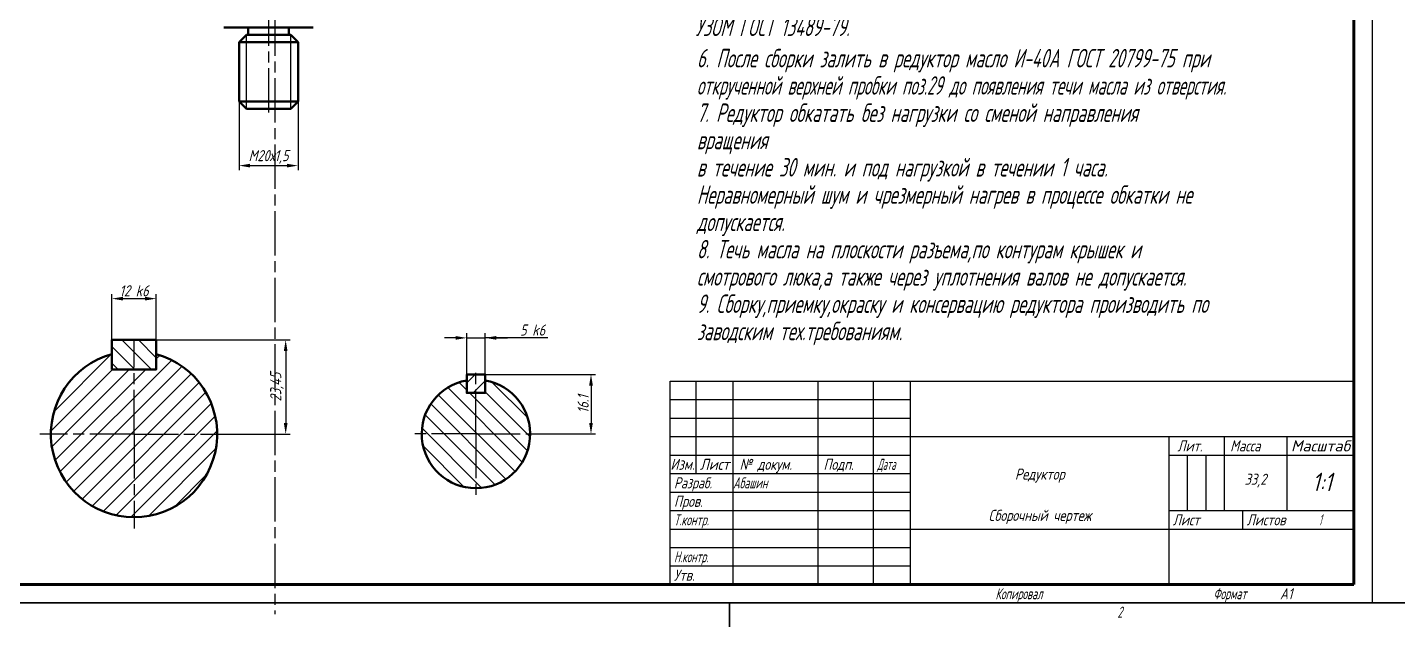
# Model space of a CAD drawing. Header units: millimetres. Extents: x 5133 to 6360, y 1254 to 2395.
# Drawn here: x 5366.1 to 5736.9, y 1546.4 to 1706.6 of the extents above; entities that cross this region are included whole.
import ezdxf
from ezdxf.enums import TextEntityAlignment as Align

# ---------------------------------------------------------------- set-up
doc = ezdxf.new("R2010")
doc.units = ezdxf.units.MM
for name, pattern in [('AM_ISO02W050', [7.5, 6, -1.5]), ('AM_ISO08W050', [18, 12, -1.5, 3, -1.5]), ('Amconstr', [9999, 9999, 0])]:
    doc.linetypes.add(name, pattern=pattern)
for name, color, linetype, lineweight in [('AM_7', 4, 'AM_ISO08W050', 25), ('AM_CL', 1, 'Amconstr', 25), ('AM_HID', 30, 'AM_ISO02W050', 25), ('AM_VIS', 7, 'Continuous', 50)]:
    doc.layers.add(name, color=color, linetype=linetype, lineweight=lineweight)
doc.layers.add('РАМКА', color=8, linetype='Continuous')
doc.styles.add('GOST', font='GOST.shx', dxfattribs={"oblique": 15})
doc.dimstyles.new('GOST', dxfattribs={"dimscale": 0, "dimtxt": 3, "dimasz": 3, "dimexe": 1.25, "dimexo": 0, "dimtad": 1, "dimtoh": 1, "dimdec": 3, "dimdsep": 46, "dimtxsty": 'GOST', "dimcen": 5, "dimadec": 3, "dimazin": 2, "dimtfac": 1, "dimtdec": 4, "dimtmove": 1, "dimatfit": 3, "dimfxl": 0, "dimtolj": 1, "dimtzin": 0, "dimarcsym": 0})

# ---------------------------------------------------------------- blocks, each defined once
blk = doc.blocks.new('*D33')
at = {"color": 0, "lineweight": -2}
for p, q in [((5423.34, 1686.57), (5423.34, 1667.93)), ((5439.34, 1686.57), (5439.34, 1667.93)), ((5426.34, 1669.18), (5436.34, 1669.18))]:
    blk.add_line(p, q, dxfattribs=at)
at = {"color": 0, "lineweight": 20}
for points in [[(5426.34, 1669.68), (5426.34, 1668.68), (5423.34, 1669.18)], [(5436.34, 1669.68), (5436.34, 1668.68), (5439.34, 1669.18)]]:
    blk.add_solid(points, dxfattribs=at)
at = {"layer": 'Defpoints', "color": 0, "lineweight": 20}
for p in [(5423.34, 1686.57), (5439.34, 1686.57), (5439.34, 1669.18)]:
    blk.add_point(p, dxfattribs=at)
at = {"color": 0, "lineweight": 20, "insert": (5431.34, 1671.53), "char_height": 3, "attachment_point": 5, "style": 'GOST'}
blk.add_mtext('\\A1;\\A1;М20х1,5 ', dxfattribs=at)
blk = doc.blocks.new('*D35')
at = {"color": 0, "lineweight": -2}
for p, q in [((5400.93, 1622.02), (5437.22, 1622.02)), ((5435.97, 1619.02), (5435.97, 1599.52)), ((5420.43, 1596.52), (5437.22, 1596.52))]:
    blk.add_line(p, q, dxfattribs=at)
at = {"color": 0, "lineweight": 20}
for points in [[(5435.47, 1619.02), (5436.47, 1619.02), (5435.97, 1622.02)], [(5435.47, 1599.52), (5436.47, 1599.52), (5435.97, 1596.52)]]:
    blk.add_solid(points, dxfattribs=at)
at = {"layer": 'Defpoints', "color": 0, "lineweight": 20}
for p in [(5400.93, 1622.02), (5420.43, 1596.52), (5435.97, 1596.52)]:
    blk.add_point(p, dxfattribs=at)
at = {"color": 0, "lineweight": 20, "insert": (5433.62, 1609.27), "char_height": 3, "attachment_point": 5, "rotation": 90, "style": 'GOST'}
blk.add_mtext('\\A1;\\A1;23,45 ', dxfattribs=at)
blk = doc.blocks.new('*D36')
at = {"color": 0, "lineweight": -2}
for p, q in [((5388.93, 1622.02), (5388.93, 1634.44)), ((5391.93, 1633.19), (5397.93, 1633.19)), ((5400.93, 1622.02), (5400.93, 1634.44))]:
    blk.add_line(p, q, dxfattribs=at)
at = {"color": 0, "lineweight": 20}
for points in [[(5391.93, 1633.69), (5391.93, 1632.69), (5388.93, 1633.19)], [(5397.93, 1633.69), (5397.93, 1632.69), (5400.93, 1633.19)]]:
    blk.add_solid(points, dxfattribs=at)
at = {"layer": 'Defpoints', "color": 0, "lineweight": 20}
for p in [(5400.93, 1633.19), (5388.93, 1622.02), (5400.93, 1622.02)]:
    blk.add_point(p, dxfattribs=at)
at = {"color": 0, "lineweight": 20, "insert": (5394.93, 1635.31), "char_height": 3, "attachment_point": 5, "style": 'GOST'}
blk.add_mtext('\\A1;\\A1;12 k6 ', dxfattribs=at)
blk = doc.blocks.new('*D37')
at = {"color": 0, "lineweight": -2}
for p, q in [((5489.97, 1612.68), (5519.86, 1612.68)), ((5518.61, 1609.68), (5518.61, 1599.58)), ((5502.15, 1596.58), (5519.86, 1596.58))]:
    blk.add_line(p, q, dxfattribs=at)
at = {"color": 0, "lineweight": 20}
for points in [[(5518.11, 1609.68), (5519.11, 1609.68), (5518.61, 1612.68)], [(5518.11, 1599.58), (5519.11, 1599.58), (5518.61, 1596.58)]]:
    blk.add_solid(points, dxfattribs=at)
at = {"layer": 'Defpoints', "color": 0, "lineweight": 20}
for p in [(5489.97, 1612.68), (5502.15, 1596.58), (5518.61, 1596.58)]:
    blk.add_point(p, dxfattribs=at)
at = {"color": 0, "lineweight": 20, "insert": (5516.48, 1604.63), "char_height": 3, "attachment_point": 5, "rotation": 90, "style": 'GOST'}
blk.add_mtext('\\A1;16.1', dxfattribs=at)
blk = doc.blocks.new('*D38')
at = {"color": 0, "lineweight": -2}
for p, q in [((5481.97, 1622.57), (5478.97, 1622.57)), ((5484.97, 1612.68), (5484.97, 1623.82)), ((5484.97, 1622.57), (5489.97, 1622.57)), ((5484.97, 1622.57), (5489.97, 1622.57)), ((5489.97, 1612.68), (5489.97, 1623.82)), ((5506.94, 1622.57), (5489.97, 1622.57)), ((5492.97, 1622.57), (5495.97, 1622.57))]:
    blk.add_line(p, q, dxfattribs=at)
at = {"color": 0, "lineweight": 20}
for points in [[(5481.97, 1623.07), (5481.97, 1622.07), (5484.97, 1622.57)], [(5492.97, 1623.07), (5492.97, 1622.07), (5489.97, 1622.57)]]:
    blk.add_solid(points, dxfattribs=at)
at = {"layer": 'Defpoints', "color": 0, "lineweight": 20}
for p in [(5489.97, 1622.57), (5484.97, 1612.68), (5489.97, 1612.68)]:
    blk.add_point(p, dxfattribs=at)
at = {"color": 0, "lineweight": 20, "insert": (5502.8, 1624.69), "char_height": 3, "attachment_point": 5, "style": 'GOST'}
blk.add_mtext('\\A1;\\A1;5 k6 ', dxfattribs=at)

msp = doc.modelspace()

# ---------------------------------------------------------------- hatches: boundary and pattern name
at = {"lineweight": 20}
h = msp.add_hatch(dxfattribs=at)
h.set_pattern_fill('ANSI31', color=5, angle=90, style=0)
h.set_pattern_definition([(135, (-251.971, -376.5833), (-2.245064, -2.245064), [])])
h.paths.add_polyline_path([(5394.9286, 1622.01741), (5388.9286, 1622.01741), (5388.9286, 1614.01741), (5394.9286, 1614.01741)])
h.paths.add_polyline_path([(5394.9286, 1614.01741), (5400.9286, 1614.01741), (5400.9286, 1622.01741), (5394.9286, 1622.01741)])
h = msp.add_hatch(dxfattribs=at)
h.set_pattern_fill('ANSI31', color=5, style=0)
h.set_pattern_definition([(45, (-251.971, -376.5833), (-2.245064, 2.245064), [])])
h.paths.add_polyline_path([(5417.4286, 1596.51741, 0.337188166), (5400.9286, 1618.20266), (5400.9286, 1614.01741), (5394.9286, 1614.01741), (5394.9286, 1596.51741)])
h.paths.add_polyline_path([(5394.9286, 1574.01741, 0.414213562), (5417.4286, 1596.51741), (5394.9286, 1596.51741)])
h.paths.add_polyline_path([(5372.4286, 1596.51741, 0.414213562), (5394.9286, 1574.01741), (5394.9286, 1596.51741)])
h.paths.add_polyline_path([(5394.9286, 1596.51741), (5394.9286, 1614.01741), (5388.9286, 1614.01741), (5388.9286, 1618.20266, 0.337188166), (5372.4286, 1596.51741)])
h = msp.add_hatch(dxfattribs=at)
h.set_pattern_fill('ANSI31', color=5, angle=90, style=0)
h.set_pattern_definition([(135, (-99.493, -319.074), (-2.245064, -2.245064), [])])
h.paths.add_polyline_path([(5489.9694, 1611.04282), (5489.9694, 1607.67802), (5487.4694, 1607.67802), (5487.4694, 1596.57802), (5502.14865, 1596.57802, 0.364930385)])
h.paths.add_polyline_path([(5472.79014, 1596.57802), (5487.4694, 1596.57802), (5487.4694, 1607.67802), (5484.9694, 1607.67802), (5484.9694, 1611.04282, 0.364930385)])
h.paths.add_polyline_path([(5487.4694, 1596.57802), (5472.79014, 1596.57802, 0.414213562), (5487.4694, 1581.89877)])
h.paths.add_polyline_path([(5487.4694, 1596.57802), (5487.4694, 1581.89877, 0.414213562), (5502.14865, 1596.57802)])
h = msp.add_hatch(dxfattribs=at)
h.set_pattern_fill('ANSI31', color=5, style=0)
h.set_pattern_definition([(45, (-99.493, -319.074), (-2.245064, 2.245064), [])])
h.paths.add_polyline_path([(5487.4694, 1607.67802), (5489.9694, 1607.67802), (5489.9694, 1612.67802), (5487.4694, 1612.67802)])
h.paths.add_polyline_path([(5487.4694, 1612.67802), (5484.9694, 1612.67802), (5484.9694, 1607.67802), (5487.4694, 1607.67802)])

# ---------------------------------------------------------------- linework, layer by layer
at = {"color": 1, "lineweight": 25}
for p, q in [((5730.07034, 2391.85127), (5730.07034, 1550.85127)), ((5730.07034, 1847.85127), (5730.07034, 1550.85127)), ((5730.07034, 1847.85127), (5730.07034, 1550.85127)), ((5540.07034, 1605.85735), (5605.07034, 1605.85735)), ((5540.07034, 1600.85735), (5605.07034, 1600.85735)), ((5540.07034, 1595.85735), (5605.07034, 1595.85735)), ((5680.07034, 1575.85735), (5680.07034, 1590.85735)), ((5685.07034, 1575.85735), (5685.07034, 1590.85735)), ((5540.07034, 1580.85735), (5605.07034, 1580.85735)), ((5540.07034, 1575.85735), (5605.07034, 1575.85735)), ((5540.07034, 1570.85735), (5605.07034, 1570.85735)), ((5540.07034, 1565.85735), (5605.07034, 1565.85735)), ((5540.07034, 1560.85735), (5605.07034, 1560.85735)), ((5730.07034, 1550.85127), (5136.07034, 1550.85127)), ((5136.07034, 1550.85127), (5556.07034, 1550.85127)), ((5556.07034, 1550.85127), (5556.07034, 1253.85127)), ((5556.07034, 1253.85127), (5556.07034, 1550.85127)), ((5556.07034, 1550.85127), (5976.07034, 1550.85127)), ((5730.07034, 1550.85127), (5940.07034, 1550.85127)), ((5730.07034, 1550.85127), (5940.07034, 1550.85127)), ((5940.07034, 1550.85127), (5730.07034, 1550.85127)), ((5940.07034, 1550.85127), (5730.07034, 1550.85127))]:
    msp.add_line(p, q, dxfattribs=at)
at = {"color": 7, "lineweight": 60}
for p, q in [((5725.07034, 2386.85127), (5725.07034, 1555.85127)), ((5725.07034, 1555.85127), (5156.07034, 1555.85127))]:
    msp.add_line(p, q, dxfattribs=at)
at = {"color": 7, "lineweight": 30}
for p, q in [((5540.07034, 1555.85735), (5540.07034, 1610.85735)), ((5540.07034, 1610.85735), (5725.07034, 1610.85735)), ((5547.07034, 1585.85735), (5547.07034, 1610.85735)), ((5557.07034, 1555.85735), (5557.07034, 1610.85735)), ((5580.07034, 1555.85735), (5580.07034, 1610.85735)), ((5595.07034, 1555.85735), (5595.07034, 1610.85735)), ((5605.07034, 1555.85735), (5605.07034, 1610.85735)), ((5725.07034, 1555.85735), (5725.07034, 1610.85735)), ((5605.07034, 1595.85735), (5725.07034, 1595.85735)), ((5675.07034, 1555.85735), (5675.07034, 1595.85735)), ((5690.07034, 1575.85735), (5690.07034, 1595.85735)), ((5707.07034, 1575.85735), (5707.07034, 1595.85735)), ((5540.07034, 1590.85735), (5605.07034, 1590.85735)), ((5675.07034, 1590.85735), (5725.07034, 1590.85735)), ((5540.07034, 1585.85735), (5605.07034, 1585.85735)), ((5675.07034, 1575.85735), (5725.07034, 1575.85735)), ((5695.07034, 1570.85735), (5695.07034, 1575.85735)), ((5605.07034, 1570.85735), (5725.07034, 1570.85735)), ((5540.07034, 1555.85735), (5725.07034, 1555.85735))]:
    msp.add_line(p, q, dxfattribs=at)
at = {"layer": 'AM_7'}
for p, q in [((5433.07034, 2394.85127), (5433.07034, 1547.85127)), ((5431.34042, 1767.56899), (5431.34042, 1682.17857)), ((5394.9286, 1596.51741), (5394.9286, 1622.01741)), ((5487.4694, 1596.57802), (5487.4694, 1614.57802)), ((5394.9286, 1596.51741), (5369.4286, 1596.51741)), ((5394.9286, 1596.51741), (5420.4286, 1596.51741)), ((5394.9286, 1596.51741), (5394.9286, 1571.01741)), ((5487.4694, 1596.57802), (5469.4694, 1596.57802)), ((5487.4694, 1596.57802), (5505.4694, 1596.57802)), ((5487.4694, 1596.57802), (5487.4694, 1578.57802))]:
    msp.add_line(p, q, dxfattribs=at)
at = {"layer": 'AM_CL'}
for p, q in [((5425.34042, 1684.56899), (5425.34042, 1704.56899)), ((5437.34042, 1684.56899), (5437.34042, 1704.56899))]:
    msp.add_line(p, q, dxfattribs=at)
at = {"layer": 'AM_HID', "color": 1, "linetype": 'ByBlock', "lineweight": 25}
msp.add_line((5730.07034, 1550.85127), (5940.07034, 1550.85127), dxfattribs=at)
msp.add_line((5730.07034, 1550.85127), (5940.07034, 1550.85127), dxfattribs=at)
at = {"layer": 'AM_VIS'}
for p, q in [((5436.84042, 1706.56899), (5419.24042, 1706.56899)), ((5425.84042, 1704.56899), (5425.84042, 1706.56899)), ((5443.44042, 1706.56899), (5436.84042, 1706.56899)), ((5436.84042, 1706.56899), (5436.84042, 1704.56899)), ((5423.34042, 1702.56899), (5425.34042, 1704.56899)), ((5423.34042, 1686.56899), (5423.34042, 1702.56899)), ((5423.34042, 1702.56899), (5439.34042, 1702.56899)), ((5425.34042, 1704.56899), (5425.84042, 1704.56899)), ((5425.84042, 1704.56899), (5436.84042, 1704.56899)), ((5436.84042, 1704.56899), (5437.34042, 1704.56899)), ((5437.34042, 1704.56899), (5439.34042, 1702.56899)), ((5439.34042, 1702.56899), (5439.34042, 1686.56899)), ((5425.34042, 1684.56899), (5423.34042, 1686.56899)), ((5423.34042, 1686.56899), (5439.34042, 1686.56899)), ((5437.34042, 1684.56899), (5425.34042, 1684.56899)), ((5439.34042, 1686.56899), (5437.34042, 1684.56899))]:
    msp.add_line(p, q, dxfattribs=at)
for points in [[(5388.9286, 1622.01741), (5400.9286, 1622.01741), (5400.9286, 1614.01741), (5388.9286, 1614.01741)], [(5484.9694, 1612.67802), (5489.9694, 1612.67802), (5489.9694, 1607.67802), (5484.9694, 1607.67802)]]:
    msp.add_lwpolyline(points, close=True, dxfattribs=at)
for centre, radius, start, end in [((5394.9286, 1596.51741), 22.5, 105.46601, 74.53399), ((5487.4694, 1596.57802), 14.67925, 99.8057506, 80.1942494)]:
    msp.add_arc(centre, radius, start, end, dxfattribs=at)
at = {"layer": 'РАМКА'}
msp.add_lwpolyline([(5730.07034, 1847.85127), (5730.07034, 1550.85127), (5940.07034, 1550.85127), (5940.07034, 1847.85127)], close=True, dxfattribs=at)

# ---------------------------------------------------------------- texts
at = {"color": 5, "lineweight": 20, "style": 'GOST', "oblique": 15}
for s, height, width, p in [('УЗОМ ГОСТ 13489-79.', 5, 0.788239, (5546.92231, 1704.23241)), ('6. После сборки залить в редуктор масло И-40А ГОСТ 20799-75 при', 5, 0.788239, (5547.26587, 1695.75328)), ('открученной верхней пробки поз.29 до появления течи масла из отверстия.', 5, 0.72832, (5547.26587, 1688.3714)), ('7. Редуктор обкатать без нагрузки со сменой направления', 5, 0.788239, (5547.26587, 1680.98953)), ('вращения ', 5, 0.788239, (5547.26587, 1673.60765)), ('в течение 30 мин. и под нагрузкой в течении 1 часа.', 5, 0.788239, (5547.26587, 1666.22577)), ('Неравномерный шум и чрезмерный нагрев в процессе обкатки не', 5, 0.788239, (5547.26587, 1658.84389)), ('допускается.', 5, 0.788239, (5547.26587, 1651.46202)), ('8. Течь масла на плоскости разъема,по контурам крышек и', 5, 0.788239, (5547.26587, 1644.08014)), ('смотрового люка,а также через уплотнения валов не допускается.', 5, 0.788239, (5547.26587, 1636.69827)), ('9. Сборку,приемку,окраску и консервацию редуктора производить по', 5, 0.788239, (5547.26587, 1629.3164)), ('заводским тех.требованиям.', 5, 0.788239, (5547.26587, 1621.93452)), ('Копировал', 3, 0.8, (5628.07034, 1551.85127)), ('Формат', 3, 0.8, (5687.07034, 1551.85127)), ('2', 3, 0.8, (5661.07034, 1546.85127))]:
    msp.add_text(s, height=height, dxfattribs=dict(at, width=width)).set_placement(p)
at = {"lineweight": 20, "style": 'GOST', "oblique": 15}
for s, p in [('Лит.', (5677.31127, 1591.85735)), ('Масса', (5691.59698, 1591.85735)), ('№ докум.', (5558.82015, 1586.85735)), ('Подп.', (5581.53444, 1586.85735)), ('Пров.', (5541.07034, 1576.85735)), ('Лист', (5676.07034, 1571.85735)), ('Листов', (5696.07034, 1571.85735)), ('Утв.', (5541.07034, 1556.85735))]:
    msp.add_text(s, height=3, dxfattribs=at).set_placement(p)
for s, width, p, p2 in [('Масштаб', 0.960961, (5708.07034, 1591.85735), (5724.07034, 1591.85735)), ('Изм.', 0.909767, (5540.09563, 1586.85735), (5546.64595, 1586.85735)), ('Лист', 0.925583, (5548.07034, 1586.85735), (5556.07034, 1586.85735))]:
    msp.add_text(s, height=3, dxfattribs=dict(at, width=width)).set_placement(p, p2, align=Align.FIT)
for s, width, p in [('Дата', 0.6222, (5596.07034, 1586.85735)), ('Разраб.', 0.95, (5541.07034, 1581.85735)), ('Т.контр.', 0.814, (5541.07034, 1571.85735)), ('Н.контр.', 0.77, (5541.07034, 1561.85735))]:
    msp.add_text(s, height=3, dxfattribs=dict(at, width=width)).set_placement(p)
at = {"color": 3, "lineweight": 20, "style": 'GOST', "oblique": 15}
for s, width, p in [('Абашин', 0.8, (5557.07034, 1581.85127)), ('1', 0.5, (5715.6096, 1571.85735))]:
    msp.add_text(s, height=3, dxfattribs=dict(at, width=width)).set_placement(p)
for s, height, p in [('33,2', 3, (5698.45372, 1582.81982)), ('1:1', 5, (5716.45131, 1581.0872)), ('Сборочный чертеж', 3, (5640.07034, 1573.04328))]:
    msp.add_text(s, height=height, dxfattribs=at).set_placement(p, align=Align.CENTER)
at = {"color": 5, "lineweight": 20, "style": 'GOST', "oblique": 15}
msp.add_text('A1', height=3, dxfattribs=at).set_placement((5705.07034, 1551.85127))
at = {"color": 3, "lineweight": 20, "insert": (5640.07034, 1585.30307), "char_height": 3, "attachment_point": 5, "style": 'GOST'}
msp.add_mtext('Редуктор', dxfattribs=at)

# ---------------------------------------------------------------- dimensions: what is measured, and where the dimension line sits
at = {"color": 5, "lineweight": 20}
for base, p1, p2, text, picture, middle in [((5439.34042, 1669.17859), (5423.34042, 1686.56899), (5439.34042, 1686.56899), '\\A1;М20х1,5 ', '*D33', (5431.34042, 1671.52888)), ((5400.9286, 1633.18531), (5388.9286, 1622.01741), (5400.9286, 1622.01741), '\\A1;12 k6 ', '*D36', (5394.9286, 1635.3106))]:
    dim = msp.add_linear_dim(base=base, p1=p1, p2=p2, text=text, dimstyle='GOST', override={"dimscale": 1, "dimgap": 0.625, "dimlfac": 1, "dimsah": 1, "dimse1": 0, "dimse2": 0, "dimsd1": 0, "dimsd2": 0, "dimtmove": 1}, dxfattribs=at)
    dim.commit()
    dim.dimension.update_dxf_attribs({"geometry": picture, "text_midpoint": middle})
dim = msp.add_linear_dim(base=(5489.9694, 1622.56738), p1=(5484.9694, 1612.67802), p2=(5489.9694, 1612.67802), text='\\A1;5 k6 ', dimstyle='GOST', override={"dimscale": 1, "dimgap": 0.625, "dimlfac": 1, "dimsah": 1, "dimse1": 0, "dimse2": 0, "dimsd1": 0, "dimsd2": 0, "dimtmove": 1}, dxfattribs=at)
dim.commit()
dim.dimension.update_dxf_attribs({"geometry": '*D38', "text_midpoint": (5502.80481, 1621.43567), "dimtype": 160})
dim = msp.add_linear_dim(base=(5435.96903, 1596.51741), p1=(5400.9286, 1622.01741), p2=(5420.4286, 1596.51741), angle=90, text='\\A1;23,45 ', dimstyle='GOST', override={"dimscale": 1, "dimgap": 0.625, "dimlfac": 1, "dimsah": 1, "dimse1": 0, "dimse2": 0, "dimsd1": 0, "dimsd2": 0, "dimtmove": 1}, dxfattribs=at)
dim.commit()
dim.dimension.update_dxf_attribs({"geometry": '*D35', "text_midpoint": (5433.61873, 1609.26741)})
dim = msp.add_linear_dim(base=(5518.60895, 1596.57802), p1=(5489.9694, 1612.67802), p2=(5502.14865, 1596.57802), angle=90, dimstyle='GOST', override={"dimscale": 1}, dxfattribs=at)
dim.commit()
dim.dimension.update_dxf_attribs({"geometry": '*D37', "text_midpoint": (5516.48395, 1604.62802)})

doc.saveas('drawing.dxf')
